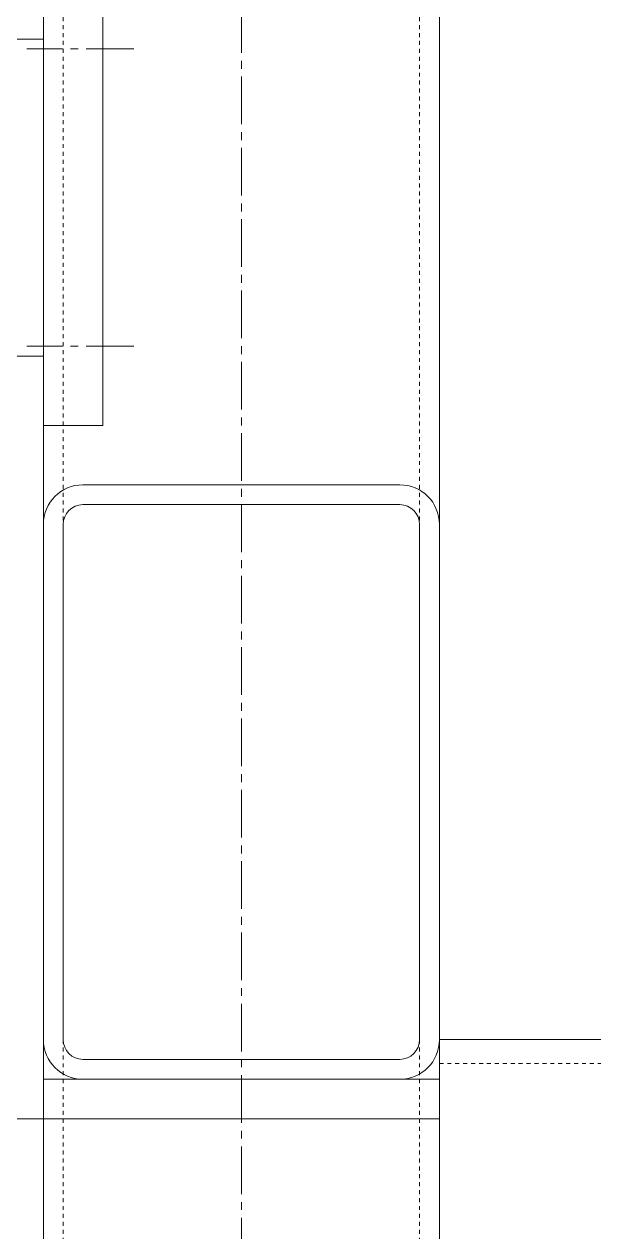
# Model space of a CAD drawing. Header units: millimetres. Extents: x -50460 to 50460, y -35640 to 35640.
# Drawn here: x -34999.6 to -34855.8, y 25583.4 to 25888.2 of the extents above; entities that cross this region are included whole.
import ezdxf

# ---------------------------------------------------------------- set-up
doc = ezdxf.new("R2010")
doc.units = ezdxf.units.MM
doc.linetypes.add('点画线', pattern=[18, 12, -2, 2, -2])
doc.linetypes.add('虚线', pattern=[2, 1, -1])
for name, color, linetype, lineweight in [('EB0', 7, 'Continuous', 15), ('中心线层', 1, '点画线', 18), ('尺寸线层', 4, 'Continuous', 18), ('粗实线层', 7, 'Continuous', 15), ('粗实线层_1', 7, 'Continuous', 15), ('细实线层', 3, 'Continuous', 18), ('虚线层', 100, '虚线', 18)]:
    doc.layers.add(name, color=color, linetype=linetype, lineweight=lineweight)

# ---------------------------------------------------------------- blocks, each defined once
blk = doc.blocks.new('*X974')
at = {"layer": '粗实线层'}
for p, q in [((-15, 0), (-15, 115)), ((0, 115), (-15, 115)), ((0, 0), (0, 115)), ((0, 0), (-15, 0))]:
    blk.add_line(p, q, dxfattribs=at)
blk = doc.blocks.new('*X975')
at = {"layer": '中心线层'}
for p, q in [((-51, -24.5), (-51, -55.5)), ((-35.5, -40), (-66.5, -40))]:
    blk.add_line(p, q, dxfattribs=at)
at = {"layer": '粗实线层'}
for p, q in [((-50, 0), (-75, -25)), ((0, 0), (-50, 0)), ((0, -80), (0, 0)), ((-75, -25), (-75, -55)), ((-75, -55), (-50, -80)), ((-50, -80), (0, -80))]:
    blk.add_line(p, q, dxfattribs=at)
blk.add_circle((-51, -40), 12.5, dxfattribs=at)
blk = doc.blocks.new('*X973')
at = {"layer": '粗实线层_1'}
for name, p in [('*X974', (0, 0)), ('*X975', (-15, 97.5))]:
    blk.add_blockref(name, p, dxfattribs=at)
blk = doc.blocks.new('*X972')
at = {"layer": '中心线层', "linetype": '点画线', "lineweight": 18}
for p, q in [((22.83, 37.5), (-4.2, 37.5)), ((22.83, -37.5), (-4.2, -37.5))]:
    blk.add_line(p, q, dxfattribs=at)
at = {"layer": '粗实线层_1'}
blk.add_blockref('*X973', (15, -57.5), dxfattribs=at)
blk = doc.blocks.new('*X978')
at = {"layer": 'EB0'}
for p, q in [((-40, 75), (40, 75)), ((-40, 70), (40, 70)), ((-50, -65), (-50, 65)), ((-45, -65), (-45, 65)), ((45, 65), (45, -65)), ((50, 65), (50, -65)), ((40, -70), (-40, -70)), ((50, -75), (-50, -75)), ((-50, -75), (-50, -85)), ((50, -85), (50, -75)), ((50, -85), (-50, -85))]:
    blk.add_line(p, q, dxfattribs=at)
for centre, radius, start, end in [((-40, 65), 10, 90, 180), ((40, 65), 10, 0, 90), ((-40, 65), 5, 90, 180), ((40, 65), 5, 0, 90), ((-40, -65), 10, 180, 270), ((-40, -65), 5, 180, 270), ((40, -65), 10, 270, 0), ((40, -65), 5, 270, 0)]:
    blk.add_arc(centre, radius, start, end, dxfattribs=at)
blk = doc.blocks.new('*X947')
at = {"layer": 'EB0'}
for p, q in [((-675, 1050), (-675, -200)), ((-775, -20), (-790, -20))]:
    blk.add_line(p, q, dxfattribs=at)
at = {"layer": '中心线层', "linetype": '点画线', "lineweight": 18}
blk.add_line((-725, 1053), (-725, -203), dxfattribs=at)
at = {"layer": '粗实线层'}
for p, q in [((-675, -200), (-675, 0)), ((-675, 0), (675, 0))]:
    blk.add_line(p, q, dxfattribs=at)
at = {"layer": '虚线层'}
for p, q in [((-680, 1050), (-680, -200)), ((-675, -6), (675, -6))]:
    blk.add_line(p, q, dxfattribs=at)
at = {"layer": 'EB0'}
for name, p in [('*X972', (-775, 212.5)), ('*X978', (-725, 65))]:
    blk.add_blockref(name, p, dxfattribs=at)
at = {"layer": '粗实线层_1'}
blk.add_line((-775, 1050), (-775, -200), dxfattribs=at)
at = {"layer": '虚线层'}
blk.add_line((-770, 1050), (-770, -200), dxfattribs=at)
blk = doc.blocks.new('*X805')
at = {"layer": '细实线层'}
blk.add_blockref('*X947', (-1515, 4855), dxfattribs=at)

msp = doc.modelspace()

# ---------------------------------------------------------------- block references
at = {"layer": '尺寸线层'}
msp.add_blockref('*X805', (-32704.742, 20776.945), dxfattribs=at)

doc.saveas('drawing.dxf')
